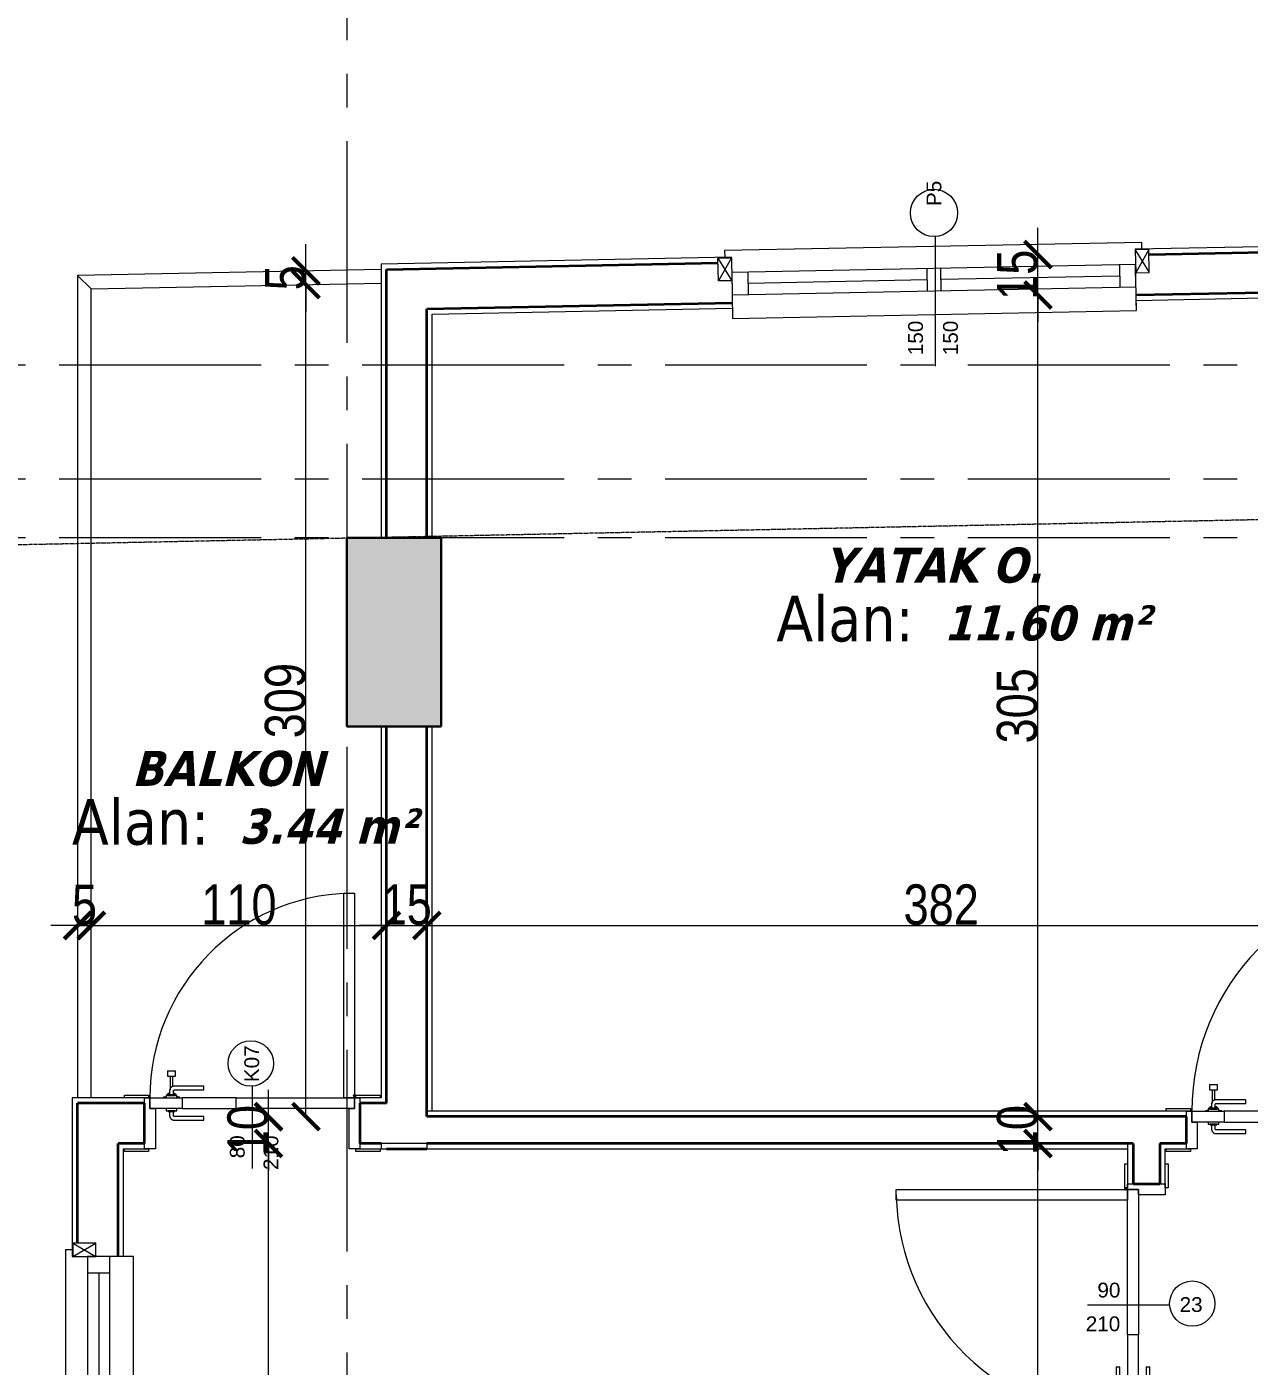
# Model space of a CAD drawing. Header units: millimetres. Extents: x 1373 to 40779, y 1939 to 6439.
# Drawn here: x 13286.8 to 13740.8, y 4583.9 to 5081.4 of the extents above; entities that cross this region are included whole.
import ezdxf

# ---------------------------------------------------------------- set-up
doc = ezdxf.new("R2010")
doc.units = ezdxf.units.MM
doc.linetypes.add('IMPORT-CENTER2', pattern=[112.5, 75, -12.5, 12.5, -12.5])
doc.linetypes.add('Sovrapposto', pattern=[0.396875, 0.238125, -0.15875])
for name, color, linetype, lineweight in [('A-AREA-IDEN', 2, 'Continuous', 18), ('A-DETL', 6, 'Continuous', 30), ('A-DETL-GENF', 92, 'Continuous', 18), ('A-DOOR', 31, 'Continuous', 18), ('A-DOOR-FRAM', 31, 'Continuous', 18), ('A-DOOR-IDEN', 31, 'Continuous', 18), ('A-FLOR-HRAL', 11, 'Continuous', 18), ('A-GLAZ', 151, 'Continuous', 18), ('A-GLAZ-IDEN', 152, 'Continuous', 18), ('A-GLAZ-SILL', 1, 'Continuous', 9), ('A-WALL', 20, 'Continuous', 9), ('A-WALL-FNSH', 113, 'Continuous', 18), ('ESYA', 3, 'Continuous', 25), ('OLCUIC', 241, 'Continuous', 20), ('S-GRID', 252, 'IMPORT-CENTER2', 5)]:
    doc.layers.add(name, color=color, linetype=linetype, lineweight=lineweight)
doc.layers.add('MASSE', color=7, linetype='Continuous')
doc.styles.add('50', font='arial.ttf', dxfattribs={"width": 0.8})
doc.styles.add('Arial_4', font='arial.ttf', dxfattribs={"height": 5.5})
doc.styles.add('Tahoma_6', font='tahoma.ttf', dxfattribs={"height": 0.17})
doc.styles.add('Tahoma_B_I', font='', dxfattribs={"height": 11})
doc.styles.get('Tahoma_B_I').set_extended_font_data('Tahoma', italic=True, bold=True)
doc.dimstyles.new('NERGİS', dxfattribs={"dimtxt": 15, "dimasz": 10, "dimexe": 20, "dimexo": 150, "dimgap": 0, "dimtad": 1, "dimdec": 0, "dimzin": 1, "dimtxsty": '50', "dimblk": 'ARCHTICK', "dimcen": 0, "dimse1": 1, "dimse2": 1, "dimclrd": 56, "dimclrt": 56, "dimazin": 3, "dimtfac": 1, "dimtdec": 0, "dimtix": 1, "dimtmove": 2, "dimatfit": 2, "dimldrblk": 'DOTSMALL', "dimlwd": 0, "dimlwe": -1, "dimarcsym": 0})

# ---------------------------------------------------------------- blocks, each defined once
blk = doc.blocks.new('_MB_KAPI_CAMLI_B - _m_kapı_80_camlı-2079421-1_ NORMAL KAT')
at = {"layer": 'A-DOOR'}
for p, q in [((24, -1.2), (13, -1.2)), ((13, -1.2), (13, -2.6)), ((13, -2.6), (24, -2.6)), ((23, -4.7), (23, -5.5)), ((23.09, -4.7), (23, -4.7)), ((23.67, -4.7), (23, -4.7)), ((23.67, -4.7), (26.33, -4.7)), ((23.78, -4.4), (23.78, -4.7)), ((23.94, -4.4), (23.78, -4.4)), ((26.22, -4.4), (23.78, -4.4)), ((24.3, -2.9), (24.3, -4.4)), ((25.7, -4.4), (25.7, -2.9)), ((26.22, -4.4), (26.06, -4.4)), ((26.22, -4.7), (26.22, -4.4)), ((27, -4.7), (26.33, -4.7)), ((27, -4.7), (26.91, -4.7)), ((27, -5.5), (27, -4.7)), ((-43, -9.5), (-43, -5.5)), ((-43, -5.5), (1, -5.5)), ((-43, -85.5), (-43, -9.5)), ((-43, -9.5), (-39, -9.5)), ((1, -9.5), (-43, -9.5)), ((-39, -9.5), (-39, -85.5)), ((1, -5.5), (1, -9.5)), ((21, -5.5), (1, -5.5)), ((1, -9.5), (21, -9.5)), ((21, -9.5), (21, -5.5)), ((21, -5.5), (33, -5.5)), ((33, -9.5), (21, -9.5)), ((22, -9.5), (22, -9.8)), ((23.04, -9.8), (22, -9.8)), ((23, -9.5), (23, -10.3)), ((28, -9.8), (26.96, -9.8)), ((27, -10.3), (27, -9.5)), ((28, -9.8), (28, -9.5)), ((33, -5.5), (33, -9.5)), ((35, -9.5), (33, -9.5)), ((24, -12.4), (13, -12.4)), ((13, -12.4), (13, -13.8)), ((13, -13.8), (24, -13.8)), ((23, -10.3), (23.67, -10.3)), ((23, -10.3), (23.09, -10.3)), ((26.33, -10.3), (23.67, -10.3)), ((23.78, -10.3), (23.78, -10.6)), ((23.78, -10.6), (26.22, -10.6)), ((23.78, -10.6), (23.94, -10.6)), ((24.3, -10.6), (24.3, -12.1)), ((24.5, -13.55), (24.5, -17.5)), ((25.5, -17.5), (25.5, -12.5)), ((25.7, -12.1), (25.7, -10.6)), ((26.06, -10.6), (26.22, -10.6)), ((26.22, -10.6), (26.22, -10.3)), ((26.33, -10.3), (27, -10.3)), ((26.91, -10.3), (27, -10.3)), ((23.5, -17.5), (23.5, -19.5)), ((25, -17.5), (23.5, -17.5)), ((25, -19.5), (23.5, -19.5)), ((26.5, -17.5), (25, -17.5)), ((26.5, -19.5), (25, -19.5)), ((26.5, -19.5), (26.5, -17.5)), ((-39, -85.5), (-43, -85.5))]:
    blk.add_line(p, q, dxfattribs=at)
at = {"layer": 'A-DOOR', "flags": 128}
for points in [[(25.7, -2.9), (25.7, -2.83), (25.69, -2.76), (25.69, -2.7), (25.68, -2.63), (25.67, -2.56), (25.65, -2.5), (25.63, -2.43), (25.61, -2.37), (25.59, -2.3), (25.57, -2.24), (25.54, -2.18), (25.51, -2.11), (25.48, -2.06), (25.44, -2), (25.4, -1.94), (25.36, -1.88), (25.32, -1.83), (25.28, -1.78), (25.23, -1.73), (25.18, -1.68), (25.13, -1.63), (25.08, -1.59), (25.03, -1.55), (24.97, -1.51), (24.92, -1.47), (24.86, -1.43), (24.8, -1.4), (24.74, -1.37), (24.68, -1.34), (24.62, -1.32), (24.55, -1.29), (24.49, -1.27), (24.42, -1.25), (24.36, -1.24), (24.29, -1.22), (24.22, -1.21), (24.15, -1.21), (24.09, -1.2), (24.02, -1.2), (24, -1.2)], [(24, -2.6), (24.01, -2.6), (24.02, -2.6), (24.04, -2.6), (24.05, -2.6), (24.06, -2.61), (24.07, -2.61), (24.08, -2.61), (24.09, -2.62), (24.11, -2.62), (24.12, -2.62), (24.13, -2.63), (24.14, -2.63), (24.15, -2.64), (24.16, -2.65), (24.17, -2.65), (24.18, -2.66), (24.19, -2.67), (24.2, -2.67), (24.21, -2.68), (24.22, -2.69), (24.22, -2.7), (24.23, -2.71), (24.24, -2.72), (24.25, -2.73), (24.25, -2.74), (24.26, -2.75), (24.26, -2.76), (24.27, -2.77), (24.28, -2.78), (24.28, -2.79), (24.28, -2.8), (24.29, -2.81), (24.29, -2.83), (24.29, -2.84), (24.3, -2.85), (24.3, -2.86), (24.3, -2.87), (24.3, -2.88), (24.3, -2.9), (24.3, -2.9)], [(23.08, -10.05), (23.06, -9.97), (23.04, -9.89), (23.02, -9.81), (23.02, -9.8)], [(26.98, -9.8), (26.96, -9.88), (26.95, -9.96), (26.93, -10.03), (26.9, -10.11)], [(24.19, -11.33), (24.12, -11.3), (24.05, -11.26), (23.98, -11.22), (23.91, -11.18), (23.85, -11.13), (23.78, -11.09), (23.72, -11.04), (23.66, -10.98), (23.6, -10.93), (23.54, -10.87), (23.49, -10.81), (23.44, -10.75), (23.39, -10.69), (23.34, -10.62), (23.3, -10.56), (23.26, -10.49), (23.22, -10.42), (23.19, -10.34), (23.15, -10.27)], [(24, -13.8), (24.07, -13.8), (24.14, -13.79), (24.2, -13.79), (24.27, -13.78), (24.34, -13.77), (24.4, -13.75), (24.47, -13.73), (24.53, -13.71), (24.6, -13.69), (24.66, -13.67), (24.72, -13.64), (24.79, -13.61), (24.84, -13.58), (24.9, -13.54), (24.96, -13.5), (25.02, -13.46), (25.07, -13.42), (25.12, -13.38), (25.17, -13.33), (25.22, -13.28), (25.27, -13.23), (25.31, -13.18), (25.35, -13.13), (25.39, -13.07), (25.43, -13.02), (25.47, -12.96), (25.5, -12.9), (25.53, -12.84), (25.56, -12.78), (25.58, -12.72), (25.61, -12.65), (25.63, -12.59), (25.65, -12.52), (25.66, -12.46), (25.68, -12.39), (25.69, -12.32), (25.69, -12.25), (25.7, -12.19), (25.7, -12.12), (25.7, -12.1)], [(24.3, -12.1), (24.3, -12.11), (24.3, -12.12), (24.3, -12.14), (24.3, -12.15), (24.29, -12.16), (24.29, -12.17), (24.29, -12.18), (24.28, -12.19), (24.28, -12.21), (24.28, -12.22), (24.27, -12.23), (24.27, -12.24), (24.26, -12.25), (24.25, -12.26), (24.25, -12.27), (24.24, -12.28), (24.23, -12.29), (24.23, -12.3), (24.22, -12.31), (24.21, -12.32), (24.2, -12.32), (24.19, -12.33), (24.18, -12.34), (24.17, -12.35), (24.16, -12.35), (24.15, -12.36), (24.14, -12.36), (24.13, -12.37), (24.12, -12.38), (24.11, -12.38), (24.1, -12.38), (24.09, -12.39), (24.07, -12.39), (24.06, -12.39), (24.05, -12.4), (24.04, -12.4), (24.03, -12.4), (24.02, -12.4), (24, -12.4), (24, -12.4)], [(24.32, -11.41), (24.3, -11.4), (24.29, -11.38), (24.27, -11.37), (24.25, -11.36), (24.23, -11.35), (24.21, -11.34), (24.2, -11.33), (24.19, -11.33)], [(25.81, -11.33), (25.79, -11.34), (25.77, -11.35), (25.75, -11.36), (25.73, -11.37), (25.72, -11.38), (25.7, -11.39), (25.68, -11.41)], [(26.82, -10.33), (26.78, -10.41), (26.74, -10.48), (26.7, -10.55), (26.66, -10.61), (26.62, -10.68), (26.57, -10.74), (26.52, -10.8), (26.46, -10.86), (26.41, -10.92), (26.35, -10.98), (26.29, -11.03), (26.23, -11.08), (26.16, -11.13), (26.1, -11.17), (26.03, -11.22), (25.96, -11.25), (25.89, -11.29), (25.82, -11.33), (25.81, -11.33)]]:
    blk.add_lwpolyline(points, dxfattribs=at)
at = {"layer": 'A-DOOR'}
blk.add_circle((-43.06, -10.27), 0.42, dxfattribs=at)
blk.add_arc((-43, -9.5), 76.02, 271.4513, 0, dxfattribs=at)
at = {"layer": 'A-DOOR-FRAM'}
for p, q in [((-52.5, 9.5), (-52.5, 10.5)), ((-52.5, 10.5), (-43.5, 10.5)), ((-43.5, 10.5), (-43.5, 9.5)), ((33.5, 9.5), (33.5, 10.5)), ((33.5, 10.5), (42.5, 10.5)), ((42.5, 10.5), (42.5, 9.5)), ((-43.5, 9.5), (-52.5, 9.5)), ((-45, -9.5), (-45, 9.5)), ((-45, 9.5), (-41, 9.5)), ((-41, 9.5), (-41, -5.5)), ((31, 9.5), (35, 9.5)), ((31, -5.5), (31, 9.5)), ((42.5, 9.5), (33.5, 9.5)), ((35, 9.5), (35, -9.5)), ((-52.5, -9.5), (-43.5, -9.5)), ((-52.5, -10.5), (-52.5, -9.5)), ((-43, -9.5), (-45, -9.5)), ((-43.5, -9.5), (-43.5, -10.5)), ((-43, -5.5), (-43, -9.5)), ((-41, -5.5), (-43, -5.5)), ((33, -5.5), (31, -5.5)), ((33, -9.5), (33, -5.5)), ((35, -9.5), (33, -9.5)), ((33.5, -9.5), (42.5, -9.5)), ((33.5, -10.5), (33.5, -9.5)), ((42.5, -9.5), (42.5, -10.5)), ((-43.5, -10.5), (-52.5, -10.5)), ((42.5, -10.5), (33.5, -10.5))]:
    blk.add_line(p, q, dxfattribs=at)
blk = doc.blocks.new('_MB_KAPI_CAMLI_B - _m_kapı_90_camlı-2078673-1_ NORMAL KAT')
at = {"layer": 'A-DOOR'}
for p, q in [((29, 1.3), (18, 1.3)), ((18, 1.3), (18, -0.1)), ((-48, -7), (-48, -3)), ((-48, -3), (6, -3)), ((6, -3), (6, -7)), ((26, -3), (6, -3)), ((18, -0.1), (29, -0.1)), ((26, -7), (26, -3)), ((26, -3), (38, -3)), ((28, -2.2), (28, -3)), ((28.09, -2.2), (28, -2.2)), ((28.67, -2.2), (28, -2.2)), ((28.67, -2.2), (31.33, -2.2)), ((28.78, -1.9), (28.78, -2.2)), ((28.94, -1.9), (28.78, -1.9)), ((31.22, -1.9), (28.78, -1.9)), ((29.3, -0.4), (29.3, -1.9)), ((30.7, -1.9), (30.7, -0.4)), ((31.22, -1.9), (31.06, -1.9)), ((31.22, -2.2), (31.22, -1.9)), ((32, -2.2), (31.33, -2.2)), ((32, -2.2), (31.91, -2.2)), ((32, -3), (32, -2.2)), ((38, -3), (38, -7)), ((-48, -93), (-48, -7)), ((-48, -7), (-44, -7)), ((6, -7), (-48, -7)), ((-44, -7), (-44, -93)), ((6, -7), (26, -7)), ((29, -9.9), (18, -9.9)), ((18, -9.9), (18, -11.3)), ((38, -7), (26, -7)), ((27, -7), (27, -7.3)), ((28.04, -7.3), (27, -7.3)), ((28, -7), (28, -7.8)), ((28, -7.8), (28.67, -7.8)), ((28, -7.8), (28.09, -7.8)), ((31.33, -7.8), (28.67, -7.8)), ((28.78, -7.8), (28.78, -8.1)), ((28.78, -8.1), (31.22, -8.1)), ((28.78, -8.1), (28.94, -8.1)), ((29.3, -8.1), (29.3, -9.6)), ((30.7, -9.6), (30.7, -8.1)), ((31.06, -8.1), (31.22, -8.1)), ((31.22, -8.1), (31.22, -7.8)), ((31.33, -7.8), (32, -7.8)), ((31.91, -7.8), (32, -7.8)), ((33, -7.3), (31.96, -7.3)), ((32, -7.8), (32, -7)), ((33, -7.3), (33, -7)), ((40, -7), (38, -7)), ((18, -11.3), (29, -11.3)), ((29.5, -11.05), (29.5, -15)), ((30.5, -15), (30.5, -10)), ((28.5, -15), (28.5, -17)), ((30, -15), (28.5, -15)), ((30, -17), (28.5, -17)), ((31.5, -15), (30, -15)), ((31.5, -17), (30, -17)), ((31.5, -17), (31.5, -15)), ((-44, -93), (-48, -93))]:
    blk.add_line(p, q, dxfattribs=at)
at = {"layer": 'A-DOOR', "flags": 128}
for points in [[(30.7, -0.4), (30.7, -0.33), (30.69, -0.26), (30.69, -0.2), (30.68, -0.13), (30.67, -0.06), (30.65, 0), (30.63, 0.07), (30.61, 0.13), (30.59, 0.2), (30.57, 0.26), (30.54, 0.32), (30.51, 0.39), (30.48, 0.44), (30.44, 0.5), (30.4, 0.56), (30.36, 0.62), (30.32, 0.67), (30.28, 0.72), (30.23, 0.77), (30.18, 0.82), (30.13, 0.87), (30.08, 0.91), (30.03, 0.95), (29.97, 0.99), (29.92, 1.03), (29.86, 1.07), (29.8, 1.1), (29.74, 1.13), (29.68, 1.16), (29.62, 1.18), (29.55, 1.21), (29.49, 1.23), (29.42, 1.25), (29.36, 1.26), (29.29, 1.28), (29.22, 1.29), (29.15, 1.29), (29.09, 1.3), (29.02, 1.3), (29, 1.3)], [(29, -0.1), (29.01, -0.1), (29.02, -0.1), (29.04, -0.1), (29.05, -0.1), (29.06, -0.11), (29.07, -0.11), (29.08, -0.11), (29.09, -0.12), (29.11, -0.12), (29.12, -0.12), (29.13, -0.13), (29.14, -0.13), (29.15, -0.14), (29.16, -0.15), (29.17, -0.15), (29.18, -0.16), (29.19, -0.17), (29.2, -0.17), (29.21, -0.18), (29.22, -0.19), (29.22, -0.2), (29.23, -0.21), (29.24, -0.22), (29.25, -0.23), (29.25, -0.24), (29.26, -0.25), (29.26, -0.26), (29.27, -0.27), (29.28, -0.28), (29.28, -0.29), (29.28, -0.3), (29.29, -0.31), (29.29, -0.33), (29.29, -0.34), (29.3, -0.35), (29.3, -0.36), (29.3, -0.37), (29.3, -0.38), (29.3, -0.4), (29.3, -0.4)], [(28.08, -7.55), (28.06, -7.47), (28.04, -7.39), (28.02, -7.31), (28.02, -7.3)], [(29.19, -8.83), (29.12, -8.8), (29.05, -8.76), (28.98, -8.72), (28.91, -8.68), (28.85, -8.63), (28.78, -8.59), (28.72, -8.54), (28.66, -8.48), (28.6, -8.43), (28.54, -8.37), (28.49, -8.31), (28.44, -8.25), (28.39, -8.19), (28.34, -8.12), (28.3, -8.06), (28.26, -7.99), (28.22, -7.92), (28.19, -7.84), (28.15, -7.77)], [(29, -11.3), (29.07, -11.3), (29.14, -11.29), (29.2, -11.29), (29.27, -11.28), (29.34, -11.27), (29.4, -11.25), (29.47, -11.23), (29.53, -11.21), (29.6, -11.19), (29.66, -11.17), (29.72, -11.14), (29.79, -11.11), (29.84, -11.08), (29.9, -11.04), (29.96, -11), (30.02, -10.96), (30.07, -10.92), (30.12, -10.88), (30.17, -10.83), (30.22, -10.78), (30.27, -10.73), (30.31, -10.68), (30.35, -10.63), (30.39, -10.57), (30.43, -10.52), (30.47, -10.46), (30.5, -10.4), (30.53, -10.34), (30.56, -10.28), (30.58, -10.22), (30.61, -10.15), (30.63, -10.09), (30.65, -10.02), (30.66, -9.96), (30.68, -9.89), (30.69, -9.82), (30.69, -9.75), (30.7, -9.69), (30.7, -9.62), (30.7, -9.6)], [(29.3, -9.6), (29.3, -9.61), (29.3, -9.62), (29.3, -9.64), (29.3, -9.65), (29.29, -9.66), (29.29, -9.67), (29.29, -9.68), (29.28, -9.69), (29.28, -9.71), (29.28, -9.72), (29.27, -9.73), (29.27, -9.74), (29.26, -9.75), (29.25, -9.76), (29.25, -9.77), (29.24, -9.78), (29.23, -9.79), (29.23, -9.8), (29.22, -9.81), (29.21, -9.82), (29.2, -9.82), (29.19, -9.83), (29.18, -9.84), (29.17, -9.85), (29.16, -9.85), (29.15, -9.86), (29.14, -9.86), (29.13, -9.87), (29.12, -9.88), (29.11, -9.88), (29.1, -9.88), (29.09, -9.89), (29.07, -9.89), (29.06, -9.89), (29.05, -9.9), (29.04, -9.9), (29.03, -9.9), (29.02, -9.9), (29, -9.9), (29, -9.9)], [(29.32, -8.91), (29.3, -8.9), (29.29, -8.88), (29.27, -8.87), (29.25, -8.86), (29.23, -8.85), (29.21, -8.84), (29.2, -8.83), (29.19, -8.83)], [(30.81, -8.83), (30.79, -8.84), (30.77, -8.85), (30.75, -8.86), (30.73, -8.87), (30.72, -8.88), (30.7, -8.89), (30.68, -8.91)], [(31.82, -7.83), (31.78, -7.91), (31.74, -7.98), (31.7, -8.05), (31.66, -8.11), (31.62, -8.18), (31.57, -8.24), (31.52, -8.3), (31.46, -8.36), (31.41, -8.42), (31.35, -8.48), (31.29, -8.53), (31.23, -8.58), (31.16, -8.63), (31.1, -8.67), (31.03, -8.72), (30.96, -8.75), (30.89, -8.79), (30.82, -8.83), (30.81, -8.83)], [(31.98, -7.3), (31.96, -7.38), (31.95, -7.46), (31.93, -7.53), (31.9, -7.61)]]:
    blk.add_lwpolyline(points, dxfattribs=at)
at = {"layer": 'A-DOOR'}
blk.add_circle((-48.06, -7.77), 0.42, dxfattribs=at)
blk.add_arc((-48, -7), 86.02, 271.3643, 0, dxfattribs=at)
at = {"layer": 'A-DOOR-FRAM'}
for p, q in [((-57.5, 7), (-57.5, 8)), ((-57.5, 8), (-48.5, 8)), ((-48.5, 7), (-57.5, 7)), ((-50, -7), (-50, 7)), ((-50, 7), (-46, 7)), ((-48.5, 8), (-48.5, 7)), ((-46, 7), (-46, -3)), ((36, 7), (40, 7)), ((36, -3), (36, 7)), ((38.5, 7), (38.5, 8)), ((38.5, 8), (47.5, 8)), ((47.5, 7), (38.5, 7)), ((40, 7), (40, -7)), ((47.5, 8), (47.5, 7)), ((-48, -3), (-48, -7)), ((-46, -3), (-48, -3)), ((38, -3), (36, -3)), ((38, -7), (38, -3)), ((-57.5, -7), (-48.5, -7)), ((-57.5, -8), (-57.5, -7)), ((-48.5, -8), (-57.5, -8)), ((-48, -7), (-50, -7)), ((-48.5, -7), (-48.5, -8)), ((40, -7), (38, -7)), ((38.5, -7), (47.5, -7)), ((38.5, -8), (38.5, -7)), ((47.5, -8), (38.5, -8)), ((47.5, -7), (47.5, -8))]:
    blk.add_line(p, q, dxfattribs=at)
blk = doc.blocks.new('Dbl Plain - 150-150 2-1964452-1_ NORMAL KAT')
at = {"layer": 'A-GLAZ'}
for p, q in [((-103.5, 14.1), (-103.5, -2.95)), ((46.5, 14.1), (-103.5, 14.1)), ((46.5, -2.95), (46.5, 14.1)), ((46.5, 5.35), (-103.5, 5.35)), ((-103.5, 5.35), (-103.5, -2.95)), ((-97.5, -2.95), (-97.5, 5.35)), ((-31, -2.95), (-31, 5.35)), ((-26, -2.95), (-26, 5.35)), ((40.5, -2.95), (40.5, 5.35)), ((46.5, -2.95), (46.5, 5.35)), ((-108.5, -8.4), (-103.5, 0.1)), ((-103.5, -8.4), (-108.5, 0.1)), ((-108.5, 0.1), (-108.5, -8.4)), ((-103.5, 0.1), (-108.5, 0.1)), ((-103.5, -8.4), (-103.5, 0.1)), ((-97.5, 1.2), (-31, 1.2)), ((-26, 1.2), (40.5, 1.2)), ((51.5, -8.4), (46.5, 0.1)), ((46.5, -8.4), (51.5, 0.1)), ((46.5, -8.4), (46.5, 0.1)), ((46.5, 0.1), (51.5, 0.1)), ((51.5, 0.1), (51.5, -8.4)), ((-103.5, -2.95), (46.5, -2.95)), ((-103.5, -2.95), (46.5, -2.95)), ((-108.5, -8.4), (-103.5, -8.4)), ((-106, -8.65), (-106, -11.15)), ((51.5, -8.4), (46.5, -8.4)), ((49, -11.15), (49, -8.65)), ((-106, -11.15), (49, -11.15))]:
    blk.add_line(p, q, dxfattribs=at)
at = {"layer": 'A-GLAZ-SILL'}
for p, q in [((-103.5, 14.1), (-103.5, 10.47)), ((46.5, 14.1), (-103.5, 14.1)), ((46.5, 10.47), (46.5, 14.1))]:
    blk.add_line(p, q, dxfattribs=at)
blk = doc.blocks.new('Railing - Railing-2082870-1_ NORMAL KAT')
at = {"layer": 'A-FLOR-HRAL'}
for p, q in [((-992.64, 534.72), (-1105.36, 532.5)), ((-1105.36, 532.5), (-1100.28, 527.52)), ((-1105.36, 532.5), (-1105.36, 227.04)), ((-1100.28, 527.52), (-992.64, 529.64)), ((-1100.28, 227.04), (-1100.28, 527.52))]:
    blk.add_line(p, q, dxfattribs=at)
blk = doc.blocks.new('_MB_TASLAK_MAHALL_ETİKETİ_50_ÖL1 - _MB_1_100 ODA ETİKETİ 2-1849262-1_ NORMAL KAT')
at = {"layer": 'A-AREA-IDEN', "insert": (-0.1168, 0.0189), "char_height": 0.17, "width": 0.633333, "attachment_point": 1, "style": 'Tahoma_6'}
blk.add_mtext('Alan:', dxfattribs=at)
blk = doc.blocks.new('emrah_2mm - emrah_2mm-1801637-1_ NORMAL KAT')
at = {"layer": 'A-DOOR-IDEN'}
blk.add_line((0.2205, 0), (-0.085, 0), dxfattribs=at)
blk.add_circle((0.3046, 0.0056), 0.0843, dxfattribs=at)
blk = doc.blocks.new('TR_Pencere_pozu_04_saga_uste_1_5mm - TR_Pencere_pozu_04_saga_uste_1_5mm-1434201-1_ NORMAL KAT')
at = {"layer": 'A-GLAZ-IDEN'}
blk.add_line((0.2924, 0), (-0.1896, 0), dxfattribs=at)
blk.add_circle((0.38, 0.0044), 0.0878, dxfattribs=at)
blk = doc.blocks.new('_ArchTick')
at = {"color": 0, "linetype": 'ByBlock', "const_width": 0.15}
blk.add_lwpolyline([(-0.5, -0.5), (0.5, 0.5)], dxfattribs=at)
blk = doc.blocks.new('*D17688')
at = {"layer": 'Defpoints', "color": 0, "transparency": 16777216}
for p in [(13376.58, 4666.56), (13396.58, 4666.56), (13356.58, 4381.56)]:
    blk.add_point(p, dxfattribs=at)
at = {"layer": 'OLCUIC', "color": 56, "lineweight": 0, "transparency": 16777216}
blk.add_line((13376.58, 4381.56), (13376.58, 4666.56), dxfattribs=at)
at = {"layer": 'OLCUIC', "color": 56, "lineweight": 0, "transparency": 16777216, "xscale": 10, "yscale": 10, "zscale": 10}
for p, rotation in [((13376.58, 4666.56), 90), ((13376.58, 4381.56), 270)]:
    blk.add_blockref('_ArchTick', p, dxfattribs=dict(at, rotation=rotation))
at = {"layer": 'OLCUIC', "color": 56, "transparency": 16777216, "insert": (13368.92, 4524.06), "char_height": 15, "width": 1.1952, "attachment_point": 5, "rotation": 90, "style": '50'}
blk.add_mtext('285', dxfattribs=at)
blk = doc.blocks.new('_DotSmall')
at = {"layer": 'ESYA', "color": 0, "const_width": 0.5}
blk.add_lwpolyline([(-0.0625, 0, 1), (0.0625, 0, 1)], format="xyb", close=True, dxfattribs=at)
blk = doc.blocks.new('*D17689')
at = {"layer": 'Defpoints', "color": 0, "transparency": 16777216}
for p in [(13376.58, 4676.56), (13396.58, 4676.56), (13396.58, 4666.56)]:
    blk.add_point(p, dxfattribs=at)
at = {"layer": 'OLCUIC', "color": 56, "lineweight": 0, "transparency": 16777216}
for p, q in [((13376.58, 4676.56), (13376.58, 4686.56)), ((13376.58, 4666.56), (13376.58, 4676.56)), ((13376.58, 4666.56), (13376.58, 4656.56))]:
    blk.add_line(p, q, dxfattribs=at)
at = {"layer": 'OLCUIC', "color": 56, "lineweight": 0, "transparency": 16777216, "xscale": 10, "yscale": 10, "zscale": 10}
for p, rotation in [((13376.58, 4676.56), 270), ((13376.58, 4666.56), 90)]:
    blk.add_blockref('_ArchTick', p, dxfattribs=dict(at, rotation=rotation))
at = {"layer": 'OLCUIC', "color": 56, "transparency": 16777216, "insert": (13368.92, 4671.56), "char_height": 15, "width": 0.7968, "attachment_point": 5, "rotation": 90, "style": '50'}
blk.add_mtext('10', dxfattribs=at)
blk = doc.blocks.new('*D17699')
at = {"layer": 'Defpoints', "color": 0, "transparency": 16777216}
for p in [(13642.37, 4666.56), (13662.37, 4666.56), (13642.37, 4381.56)]:
    blk.add_point(p, dxfattribs=at)
at = {"layer": 'OLCUIC', "color": 56, "lineweight": 0, "transparency": 16777216}
blk.add_line((13662.37, 4381.56), (13662.37, 4666.56), dxfattribs=at)
at = {"layer": 'OLCUIC', "color": 56, "lineweight": 0, "transparency": 16777216, "xscale": 10, "yscale": 10, "zscale": 10}
for p, rotation in [((13662.37, 4666.56), 90), ((13662.37, 4381.56), 270)]:
    blk.add_blockref('_ArchTick', p, dxfattribs=dict(at, rotation=rotation))
at = {"layer": 'OLCUIC', "color": 56, "transparency": 16777216, "insert": (13654.71, 4524.06), "char_height": 15, "width": 0.7968, "attachment_point": 5, "rotation": 90, "style": '50'}
blk.add_mtext('285', dxfattribs=at)
blk = doc.blocks.new('*D17700')
at = {"layer": 'Defpoints', "color": 0, "transparency": 16777216}
for p in [(13642.37, 4676.56), (13662.37, 4676.56), (13642.37, 4666.56)]:
    blk.add_point(p, dxfattribs=at)
at = {"layer": 'OLCUIC', "color": 56, "lineweight": 0, "transparency": 16777216}
for p, q in [((13662.37, 4676.56), (13662.37, 4686.56)), ((13662.37, 4666.56), (13662.37, 4676.56)), ((13662.37, 4666.56), (13662.37, 4656.56))]:
    blk.add_line(p, q, dxfattribs=at)
at = {"layer": 'OLCUIC', "color": 56, "lineweight": 0, "transparency": 16777216, "xscale": 10, "yscale": 10, "zscale": 10}
for p, rotation in [((13662.37, 4676.56), 270), ((13662.37, 4666.56), 90)]:
    blk.add_blockref('_ArchTick', p, dxfattribs=dict(at, rotation=rotation))
at = {"layer": 'OLCUIC', "color": 56, "transparency": 16777216, "insert": (13654.71, 4671.56), "char_height": 15, "width": 1.1952, "attachment_point": 5, "rotation": 90, "style": '50'}
blk.add_mtext('10', dxfattribs=at)
blk = doc.blocks.new('*D17701')
at = {"layer": 'Defpoints', "color": 0, "transparency": 16777216}
for p in [(13662.37, 4981.75), (13682.37, 4981.75), (13642.37, 4676.56)]:
    blk.add_point(p, dxfattribs=at)
at = {"layer": 'OLCUIC', "color": 56, "lineweight": 0, "transparency": 16777216}
blk.add_line((13662.37, 4676.56), (13662.37, 4981.75), dxfattribs=at)
at = {"layer": 'OLCUIC', "color": 56, "lineweight": 0, "transparency": 16777216, "xscale": 10, "yscale": 10, "zscale": 10}
for p, rotation in [((13662.37, 4981.75), 90), ((13662.37, 4676.56), 270)]:
    blk.add_blockref('_ArchTick', p, dxfattribs=dict(at, rotation=rotation))
at = {"layer": 'OLCUIC', "color": 56, "transparency": 16777216, "insert": (13654.7, 4829.15), "char_height": 15, "width": 1.1952, "attachment_point": 5, "rotation": 90, "style": '50'}
blk.add_mtext('305', dxfattribs=at)
blk = doc.blocks.new('*D17702')
at = {"layer": 'Defpoints', "color": 0, "transparency": 16777216}
for p in [(13662.37, 4996.74), (13682.37, 4996.74), (13682.37, 4981.75)]:
    blk.add_point(p, dxfattribs=at)
at = {"layer": 'OLCUIC', "color": 56, "lineweight": 0, "transparency": 16777216}
for p, q in [((13662.37, 4996.74), (13662.37, 5006.74)), ((13662.37, 4981.75), (13662.37, 4996.74)), ((13662.37, 4981.75), (13662.37, 4971.75))]:
    blk.add_line(p, q, dxfattribs=at)
at = {"layer": 'OLCUIC', "color": 56, "lineweight": 0, "transparency": 16777216, "xscale": 10, "yscale": 10, "zscale": 10}
for p, rotation in [((13662.37, 4996.74), 270), ((13662.37, 4981.75), 90)]:
    blk.add_blockref('_ArchTick', p, dxfattribs=dict(at, rotation=rotation))
at = {"layer": 'OLCUIC', "color": 56, "transparency": 16777216, "insert": (13654.71, 4989.25), "char_height": 15, "width": 0.7968, "attachment_point": 5, "rotation": 90, "style": '50'}
blk.add_mtext('15', dxfattribs=at)
blk = doc.blocks.new('*D18069')
at = {"layer": 'Defpoints', "color": 0, "transparency": 16777216}
for p in [(13305.71, 4747.55), (13310.79, 4747.55), (13310.79, 4747.55)]:
    blk.add_point(p, dxfattribs=at)
at = {"layer": 'MASSE', "color": 56, "lineweight": 0, "transparency": 16777216}
for p, q in [((13305.71, 4747.55), (13295.71, 4747.55)), ((13305.71, 4747.55), (13310.79, 4747.55)), ((13310.79, 4747.55), (13320.79, 4747.55))]:
    blk.add_line(p, q, dxfattribs=at)
at = {"layer": 'MASSE', "color": 56, "lineweight": 0, "transparency": 16777216, "xscale": 10, "yscale": 10, "zscale": 10}
blk.add_blockref('_ArchTick', (13305.71, 4747.55), dxfattribs=at)
at = {"layer": 'MASSE', "color": 56, "lineweight": 0, "transparency": 16777216, "xscale": 10, "yscale": 10, "zscale": 10, "rotation": 180}
blk.add_blockref('_ArchTick', (13310.79, 4747.55), dxfattribs=at)
at = {"layer": 'MASSE', "color": 56, "transparency": 16777216, "insert": (13308.25, 4755.18), "char_height": 15, "attachment_point": 5, "style": '50'}
blk.add_mtext('5', dxfattribs=at)
blk = doc.blocks.new('*D18070')
at = {"layer": 'Defpoints', "color": 0, "transparency": 16777216}
for p in [(13310.79, 4747.55), (13420.43, 4747.55), (13420.43, 4747.55)]:
    blk.add_point(p, dxfattribs=at)
at = {"layer": 'OLCUIC', "color": 56, "lineweight": 0, "transparency": 16777216}
blk.add_line((13310.79, 4747.55), (13420.43, 4747.55), dxfattribs=at)
at = {"layer": 'OLCUIC', "color": 56, "lineweight": 0, "transparency": 16777216, "xscale": 10, "yscale": 10, "zscale": 10, "rotation": 180}
blk.add_blockref('_ArchTick', (13310.79, 4747.55), dxfattribs=at)
at = {"layer": 'OLCUIC', "color": 56, "lineweight": 0, "transparency": 16777216, "xscale": 10, "yscale": 10, "zscale": 10}
blk.add_blockref('_ArchTick', (13420.43, 4747.55), dxfattribs=at)
at = {"layer": 'OLCUIC', "color": 56, "transparency": 16777216, "insert": (13365.61, 4755.21), "char_height": 15, "attachment_point": 5, "style": '50'}
blk.add_mtext('110', dxfattribs=at)
blk = doc.blocks.new('*D18071')
at = {"layer": 'Defpoints', "color": 0, "transparency": 16777216}
for p in [(13420.43, 4747.55), (13435.43, 4747.55), (13435.43, 4747.55)]:
    blk.add_point(p, dxfattribs=at)
at = {"layer": 'OLCUIC', "color": 56, "lineweight": 0, "transparency": 16777216}
for p, q in [((13420.43, 4747.55), (13410.43, 4747.55)), ((13420.43, 4747.55), (13435.43, 4747.55)), ((13435.43, 4747.55), (13445.43, 4747.55))]:
    blk.add_line(p, q, dxfattribs=at)
at = {"layer": 'OLCUIC', "color": 56, "lineweight": 0, "transparency": 16777216, "xscale": 10, "yscale": 10, "zscale": 10}
blk.add_blockref('_ArchTick', (13420.43, 4747.55), dxfattribs=at)
at = {"layer": 'OLCUIC', "color": 56, "lineweight": 0, "transparency": 16777216, "xscale": 10, "yscale": 10, "zscale": 10, "rotation": 180}
blk.add_blockref('_ArchTick', (13435.43, 4747.55), dxfattribs=at)
at = {"layer": 'OLCUIC', "color": 56, "transparency": 16777216, "insert": (13427.93, 4755.21), "char_height": 15, "attachment_point": 5, "style": '50'}
blk.add_mtext('15', dxfattribs=at)
blk = doc.blocks.new('*D18072')
at = {"layer": 'Defpoints', "color": 0, "transparency": 16777216}
for p in [(13435.43, 4747.55), (13817.42, 4747.55), (13817.42, 4747.55)]:
    blk.add_point(p, dxfattribs=at)
at = {"layer": 'OLCUIC', "color": 56, "lineweight": 0, "transparency": 16777216}
blk.add_line((13435.43, 4747.55), (13817.42, 4747.55), dxfattribs=at)
at = {"layer": 'OLCUIC', "color": 56, "lineweight": 0, "transparency": 16777216, "xscale": 10, "yscale": 10, "zscale": 10, "rotation": 180}
blk.add_blockref('_ArchTick', (13435.43, 4747.55), dxfattribs=at)
at = {"layer": 'OLCUIC', "color": 56, "lineweight": 0, "transparency": 16777216, "xscale": 10, "yscale": 10, "zscale": 10}
blk.add_blockref('_ArchTick', (13817.42, 4747.55), dxfattribs=at)
at = {"layer": 'OLCUIC', "color": 56, "transparency": 16777216, "insert": (13626.43, 4755.22), "char_height": 15, "attachment_point": 5, "style": '50'}
blk.add_mtext('382', dxfattribs=at)
blk = doc.blocks.new('*D18142')
at = {"layer": 'Defpoints', "color": 0, "transparency": 16777216}
for p in [(13390.5, 4985.6), (13390.5, 4985.6), (13396.58, 4676.56)]:
    blk.add_point(p, dxfattribs=at)
at = {"layer": 'OLCUIC', "color": 56, "lineweight": 0, "transparency": 16777216}
blk.add_line((13390.5, 4676.56), (13390.5, 4985.6), dxfattribs=at)
at = {"layer": 'OLCUIC', "color": 56, "lineweight": 0, "transparency": 16777216, "xscale": 10, "yscale": 10, "zscale": 10}
for p, rotation in [((13390.5, 4985.6), 90), ((13390.5, 4676.56), 270)]:
    blk.add_blockref('_ArchTick', p, dxfattribs=dict(at, rotation=rotation))
at = {"layer": 'OLCUIC', "color": 56, "transparency": 16777216, "insert": (13382.84, 4831.08), "char_height": 15, "attachment_point": 5, "rotation": 90, "style": '50'}
blk.add_mtext('309', dxfattribs=at)
blk = doc.blocks.new('*D18143')
at = {"layer": 'Defpoints', "color": 0, "transparency": 16777216}
for p in [(13390.4, 4990.68), (13390.5, 4990.68), (13390.5, 4985.6)]:
    blk.add_point(p, dxfattribs=at)
at = {"layer": 'OLCUIC', "color": 56, "lineweight": 0, "transparency": 16777216}
for p, q in [((13390.5, 4990.68), (13390.5, 5000.68)), ((13390.5, 4985.6), (13390.5, 4990.68)), ((13390.5, 4985.6), (13390.5, 4975.6))]:
    blk.add_line(p, q, dxfattribs=at)
at = {"layer": 'OLCUIC', "color": 56, "lineweight": 0, "transparency": 16777216, "xscale": 10, "yscale": 10, "zscale": 10}
for p, rotation in [((13390.5, 4990.68), 270), ((13390.5, 4985.6), 90)]:
    blk.add_blockref('_ArchTick', p, dxfattribs=dict(at, rotation=rotation))
at = {"layer": 'OLCUIC', "color": 56, "transparency": 16777216, "insert": (13382.87, 4988.14), "char_height": 15, "attachment_point": 5, "rotation": 90, "style": '50'}
blk.add_mtext('5', dxfattribs=at)

msp = doc.modelspace()

# ---------------------------------------------------------------- hatches: boundary and pattern name
at = {"layer": 'A-DETL-GENF'}
h = msp.add_hatch(dxfattribs=at)
h.set_pattern_fill('FP_21', color=153, style=0, pattern_type=2)
h.set_pattern_definition([(45, (14411.07, 4456.518), (-17.9605, 17.9605), []), (45, (14429.03, 4456.518), (-17.9605, 17.9605), [12.7, -12.7])])
h.paths.add_polyline_path([(13955.42, 3375.28), (13955.42, 3445.28), (13920.42, 3445.28), (13920.42, 3375.28)])
h.paths.add_polyline_path([(15523.4, 3375.28), (15523.4, 3410.28), (15453.4, 3410.28), (15453.4, 3375.28), (15464.63, 3375.28)])
h.paths.add_polyline_path([(13405.71, 3375.28), (13475.71, 3375.28), (13475.71, 3410.28), (13405.71, 3410.28)])
h.paths.add_polyline_path([(14475.42, 3375.28), (14475.42, 3445.28), (14440.42, 3445.28), (14440.42, 3375.28)])
h.paths.add_polyline_path([(15010.42, 3375.28), (15045.42, 3375.28), (15045.42, 3445.28), (15010.42, 3445.28)])
h.paths.add_polyline_path([(15502.98, 3841.56), (15501.44, 3876.56), (15431.44, 3876.56), (15431.44, 3841.56), (15464.63, 3841.56)])
h.paths.add_polyline_path([(15045.42, 3841.56), (15045.42, 3951.56), (14855.42, 3951.56), (14855.42, 3926.56), (15020.42, 3926.56), (15020.42, 3841.56)])
h.paths.add_polyline_path([(13950.42, 3841.56), (13950.42, 3951.56), (13920.42, 3951.56), (13920.42, 3841.56)])
h.paths.add_polyline_path([(13405.71, 3841.56), (13475.71, 3841.56), (13475.71, 3876.56), (13405.71, 3876.56)])
h.paths.add_polyline_path([(14615.42, 3926.56), (14615.42, 4216.56), (14590.42, 4216.56), (14590.42, 3926.56)])
h.paths.add_polyline_path([(14434.13, 3926.56), (14465.42, 3926.56), (14465.42, 3951.56), (14400.42, 3951.56), (14400.42, 4216.56), (14375.42, 4216.56), (14375.42, 3926.56)])
h.paths.add_polyline_path([(15479.98, 4366.56), (15478.45, 4401.56), (15408.45, 4401.56), (15408.45, 4366.56), (15464.63, 4366.56)])
h.paths.add_polyline_path([(14880.42, 4366.56), (14880.42, 4401.56), (14810.42, 4401.56), (14810.42, 4366.56), (14820.57, 4366.56)])
h.paths.add_polyline_path([(14480.42, 4366.56), (14480.42, 4401.56), (14375.42, 4401.56), (14375.42, 4366.56), (14434.13, 4366.56)])
h.paths.add_polyline_path([(13967.42, 4366.56), (13967.42, 4391.56), (13817.42, 4391.56), (13817.42, 4366.56), (13918.88, 4366.56)])
h.paths.add_polyline_path([(13475.71, 4366.56), (13475.71, 4401.56), (13405.71, 4401.56), (13405.71, 4366.56)])
h.paths.add_polyline_path([(13440.71, 4821.52), (13440.71, 4891.52), (13405.71, 4891.52), (13405.71, 4821.52)])
h.paths.add_polyline_path([(13852.42, 4829.38), (13852.42, 4900.05), (13817.42, 4899.38), (13817.42, 4829.38)])
h.paths.add_polyline_path([(14445.49, 4841.77), (14480.49, 4841.77), (14480.49, 4913.29), (14445.49, 4911.77), (14445.49, 4889.6)])
h.paths.add_polyline_path([(14835.42, 4857.21), (14835.42, 4928.73), (14800.49, 4927.21), (14800.49, 4857.21)])
h.paths.add_polyline_path([(15454.18, 4884.14), (15454.18, 4955.66), (15419.18, 4954.14), (15419.18, 4884.14)])

# ---------------------------------------------------------------- linework, layer by layer
at = {"layer": 'A-DETL'}
for p, q in [((13440.71, 4891.52), (13405.71, 4891.52)), ((13405.71, 4891.52), (13405.71, 4821.52)), ((13440.71, 4821.52), (13440.71, 4891.52)), ((13405.71, 4821.52), (13440.71, 4821.52))]:
    msp.add_line(p, q, dxfattribs=at)
at = {"layer": 'A-WALL', "lineweight": 35}
for p, q in [((13703.53, 4996.84), (13893.49, 5000.58)), ((13420.43, 4991.27), (13543.56, 4993.7)), ((13420.43, 4891.52), (13420.43, 4991.27)), ((13698.82, 4981.75), (13817.42, 4984.08)), ((13435.43, 4976.57), (13548.85, 4978.8)), ((13435.43, 4891.52), (13435.43, 4976.57)), ((13420.43, 4681.56), (13420.43, 4821.52)), ((13435.43, 4676.56), (13435.43, 4821.52)), ((13305.71, 4629.56), (13305.71, 4681.56)), ((13330.57, 4681.56), (13305.71, 4681.56)), ((13330.57, 4666.56), (13330.57, 4681.56)), ((13410.57, 4681.56), (13410.57, 4666.56)), ((13420.43, 4681.56), (13410.57, 4681.56)), ((13717.55, 4676.56), (13435.43, 4676.56)), ((13717.55, 4666.56), (13717.55, 4676.56)), ((13320.71, 4624.56), (13320.71, 4666.56)), ((13330.57, 4666.56), (13320.71, 4666.56)), ((13418.43, 4666.56), (13410.57, 4666.56)), ((13697.68, 4666.56), (13435.43, 4666.56)), ((13697.68, 4666.56), (13697.68, 4651.56)), ((13707.68, 4666.56), (13707.68, 4651.56)), ((13717.55, 4666.56), (13707.68, 4666.56)), ((13420.43, 4664.56), (13435.43, 4664.56)), ((13697.68, 4651.56), (13707.68, 4651.56))]:
    msp.add_line(p, q, dxfattribs=at)
at = {"layer": 'A-WALL'}
for p, q in [((13437.43, 4678.56), (13435.43, 4678.56)), ((13435.43, 4666.56), (13418.43, 4666.56)), ((13435.43, 4666.56), (13435.43, 4664.56)), ((13695.68, 4666.56), (13695.68, 4664.56)), ((13418.43, 4664.56), (13437.43, 4664.56))]:
    msp.add_line(p, q, dxfattribs=at)
at = {"layer": 'A-WALL-FNSH', "color": 7, "lineweight": 9}
for p, q in [((13898.45, 5002.68), (13698.49, 4998.74)), ((13548.52, 4995.79), (13418.43, 4993.24)), ((13548.52, 4995.54), (13548.52, 4995.79)), ((13698.49, 4998.74), (13698.49, 4998.49)), ((13418.43, 4993.24), (13418.43, 4891.52)), ((13698.86, 4979.75), (13815.42, 4982.04)), ((13437.43, 4974.61), (13548.89, 4976.8)), ((13437.43, 4891.52), (13437.43, 4974.61)), ((13418.43, 4821.52), (13418.43, 4683.56)), ((13437.43, 4678.56), (13437.43, 4821.52)), ((13303.71, 4683.56), (13303.71, 4624.56)), ((13330.57, 4683.56), (13303.71, 4683.56)), ((13330.57, 4681.56), (13330.57, 4683.56)), ((13418.43, 4683.56), (13410.57, 4683.56)), ((13410.57, 4683.56), (13410.57, 4681.56)), ((13717.55, 4678.56), (13437.43, 4678.56)), ((13717.55, 4676.56), (13717.55, 4678.56)), ((13330.57, 4664.56), (13330.57, 4666.56)), ((13410.57, 4666.56), (13410.57, 4664.56)), ((13418.43, 4666.56), (13418.43, 4664.56)), ((13717.55, 4664.56), (13717.55, 4666.56)), ((13322.71, 4624.56), (13322.71, 4664.56)), ((13322.71, 4664.56), (13330.57, 4664.56)), ((13410.57, 4664.56), (13418.43, 4664.56)), ((13437.43, 4664.56), (13695.68, 4664.56)), ((13695.68, 4664.56), (13695.68, 4651.56)), ((13709.68, 4651.56), (13709.68, 4664.56)), ((13709.68, 4664.56), (13717.55, 4664.56)), ((13695.68, 4651.56), (13697.68, 4651.56)), ((13707.68, 4651.56), (13709.68, 4651.56)), ((13303.71, 4624.56), (13303.96, 4624.56))]:
    msp.add_line(p, q, dxfattribs=at)
at = {"layer": 'S-GRID', "lineweight": 18}
for p, q in [((13405.71, 5376.43), (13405.71, 2926.07)), ((15961.37, 4955.66), (12987.74, 4955.66)), ((15961.37, 4913.29), (12987.74, 4913.29)), ((15961.37, 4891.52), (12987.74, 4891.52))]:
    msp.add_line(p, q, dxfattribs=at)
at = {"layer": 'S-GRID', "linetype": 'Sovrapposto', "lineweight": 18}
msp.add_lwpolyline([(12970.67, 4830.3), (13023.95, 4883.79), (13405.71, 4891.52), (14480.49, 4913.29), (15454.18, 4955.66), (15896.86, 4974.92)], dxfattribs=at)

# ---------------------------------------------------------------- block references
at = {"layer": 'A-AREA-IDEN', "xscale": 99.99999999999993, "yscale": 99.99999999999993, "zscale": 99.99999999999993}
for p in [(13576.87, 4868.19), (13315.26, 4792.69)]:
    msp.add_blockref('_MB_TASLAK_MAHALL_ETİKETİ_50_ÖL1 - _MB_1_100 ODA ETİKETİ 2-1849262-1_ NORMAL KAT', p, dxfattribs=at)
at = {"layer": 'A-DOOR'}
for name, p, rotation in [('_MB_KAPI_CAMLI_B - _m_kapı_90_camlı-2078673-1_ NORMAL KAT', (13757.55, 4671.56), 180), ('_MB_KAPI_CAMLI_B - _m_kapı_80_camlı-2079421-1_ NORMAL KAT', (13365.57, 4674.06), 180), ('_MB_KAPI_CAMLI_B - _m_kapı_90_camlı-2078673-1_ NORMAL KAT', (13702.68, 4601.56), 269.9999999999999)]:
    msp.add_blockref(name, p, dxfattribs=dict(at, rotation=rotation))
at = {"layer": 'A-DOOR-IDEN', "xscale": 99.99999999999993, "yscale": 99.99999999999993, "zscale": 99.99999999999993, "rotation": 89.99999999999991}
msp.add_blockref('emrah_2mm - emrah_2mm-1801637-1_ NORMAL KAT', (13370.57, 4665.86), dxfattribs=at)
at = {"layer": 'A-DOOR-IDEN', "xscale": 99.99999999999993, "yscale": 99.99999999999993, "zscale": 99.99999999999993}
msp.add_blockref('emrah_2mm - emrah_2mm-1801637-1_ NORMAL KAT', (13689.22, 4606.56), dxfattribs=at)
at = {"layer": 'A-FLOR-HRAL'}
msp.add_blockref('Railing - Railing-2082870-1_ NORMAL KAT', (14411.07, 4456.52), dxfattribs=at)
at = {"layer": 'A-GLAZ'}
for p, rotation in [((13595.18, 4988.06), 181.1269012648266), ((13312.36, 4521.06), 269.9999999999999)]:
    msp.add_blockref('Dbl Plain - 150-150 2-1964452-1_ NORMAL KAT', p, dxfattribs=dict(at, rotation=rotation))
at = {"layer": 'A-GLAZ-IDEN', "xscale": 99.99999999999993, "yscale": 99.99999999999993, "zscale": 99.99999999999993, "rotation": 89.99999999999991}
msp.add_blockref('TR_Pencere_pozu_04_saga_uste_1_5mm - TR_Pencere_pozu_04_saga_uste_1_5mm-1434201-1_ NORMAL KAT', (13624.21, 4974.21), dxfattribs=at)

# ---------------------------------------------------------------- texts
at = {"layer": 'A-AREA-IDEN', "char_height": 13, "attachment_point": 1, "style": 'Tahoma_B_I'}
for s, insert, width in [('YATAK O.', (13582.77, 4887.92), 101.8143), ('11.60 m²', (13627.29, 4866.42), 100.2109), ('BALKON', (13325.81, 4812.42), 90.5907), ('3.44 m²', (13365.68, 4790.92), 86.5822)]:
    msp.add_mtext(s, dxfattribs=dict(at, insert=insert, width=width))
at = {"layer": 'A-DOOR-IDEN', "char_height": 5.5, "attachment_point": 1, "rotation": 90, "style": 'Arial_4'}
for s, insert, width in [('K07', (13367.61, 4689.37), 15.2321), ('80', (13362.24, 4661.09), 9.6202), ('210', (13374.75, 4656.76), 14.4304)]:
    msp.add_mtext(s, dxfattribs=dict(at, insert=insert, width=width))
at = {"layer": 'A-DOOR-IDEN', "char_height": 5.5, "attachment_point": 1, "style": 'Arial_4'}
for s, insert, width in [('90', (13684.45, 4614.89), 9.6202), ('23', (13714.98, 4609.52), 9.6202), ('210', (13680.12, 4602.38), 14.4304)]:
    msp.add_mtext(s, dxfattribs=dict(at, insert=insert, width=width))
at = {"layer": 'A-GLAZ-IDEN', "char_height": 5.5, "attachment_point": 1, "rotation": 90, "style": 'Arial_4'}
for s, insert, width in [('P5', (13620.99, 5014.77), 9.6202), ('150', (13614.16, 4959.37), 14.4304), ('150', (13627.12, 4959.37), 14.4304)]:
    msp.add_mtext(s, dxfattribs=dict(at, insert=insert, width=width))

# ---------------------------------------------------------------- dimensions: what is measured, and where the dimension line sits
at = {"layer": 'MASSE'}
dim = msp.add_linear_dim(base=(13310.79, 4747.55), p1=(13305.71, 4747.55), p2=(13310.79, 4747.55), dimstyle='NERGİS', dxfattribs=at)
dim.commit()
dim.dimension.update_dxf_attribs({"geometry": '*D18069', "text_midpoint": (13308.25, 4755.18)})
at = {"layer": 'OLCUIC'}
for base, p1, p2, picture, middle in [((13662.37, 4996.74), (13682.37, 4981.75), (13682.37, 4996.74), '*D17702', (13654.71, 4989.25)), ((13390.5, 4990.68), (13390.5, 4985.6), (13390.4, 4990.68), '*D18143', (13382.87, 4988.14)), ((13390.5, 4985.6), (13396.58, 4676.56), (13390.5, 4985.6), '*D18142', (13382.84, 4831.08)), ((13662.37, 4981.75), (13642.37, 4676.56), (13682.37, 4981.75), '*D17701', (13654.7, 4829.15)), ((13376.58, 4676.56), (13396.58, 4666.56), (13396.58, 4676.56), '*D17689', (13368.92, 4671.56)), ((13662.37, 4676.56), (13642.37, 4666.56), (13642.37, 4676.56), '*D17700', (13654.71, 4671.56)), ((13376.58, 4666.56), (13356.58, 4381.56), (13396.58, 4666.56), '*D17688', (13368.92, 4524.06)), ((13662.37, 4666.56), (13642.37, 4381.56), (13642.37, 4666.56), '*D17699', (13654.71, 4524.06))]:
    dim = msp.add_linear_dim(base=base, p1=p1, p2=p2, angle=90, dimstyle='NERGİS', dxfattribs=at)
    dim.commit()
    dim.dimension.update_dxf_attribs({"geometry": picture, "text_midpoint": middle})
for base, p1, p2, picture, middle in [((13420.43, 4747.55), (13310.79, 4747.55), (13420.43, 4747.55), '*D18070', (13365.61, 4755.21)), ((13435.43, 4747.55), (13420.43, 4747.55), (13435.43, 4747.55), '*D18071', (13427.93, 4755.21)), ((13817.42, 4747.55), (13435.43, 4747.55), (13817.42, 4747.55), '*D18072', (13626.43, 4755.22))]:
    dim = msp.add_linear_dim(base=base, p1=p1, p2=p2, dimstyle='NERGİS', dxfattribs=at)
    dim.commit()
    dim.dimension.update_dxf_attribs({"geometry": picture, "text_midpoint": middle})

doc.saveas('drawing.dxf')
